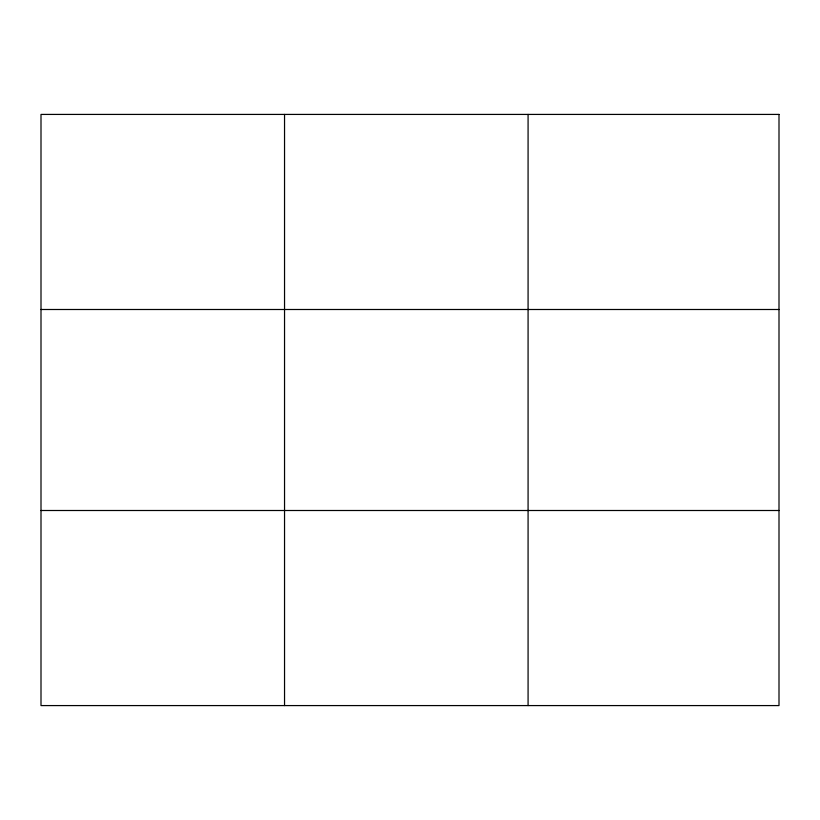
<?xml version="1.0" encoding="UTF-8"?>
<svg xmlns="http://www.w3.org/2000/svg" width="820" height="820" viewBox="0 0 820 820"><rect width="100%" height="100%" fill="white"/><g stroke="black" fill="none" stroke-linecap="round" stroke-linejoin="round"><path stroke-width="1.23" d="M284.54 705.579L284.54 114.421M528.08 705.579L528.08 114.421M41 309.499L779 309.499M41 510.501L779 510.501M779 114.421L779 705.579L41 705.579L41 114.421L779 114.421"/></g></svg>
